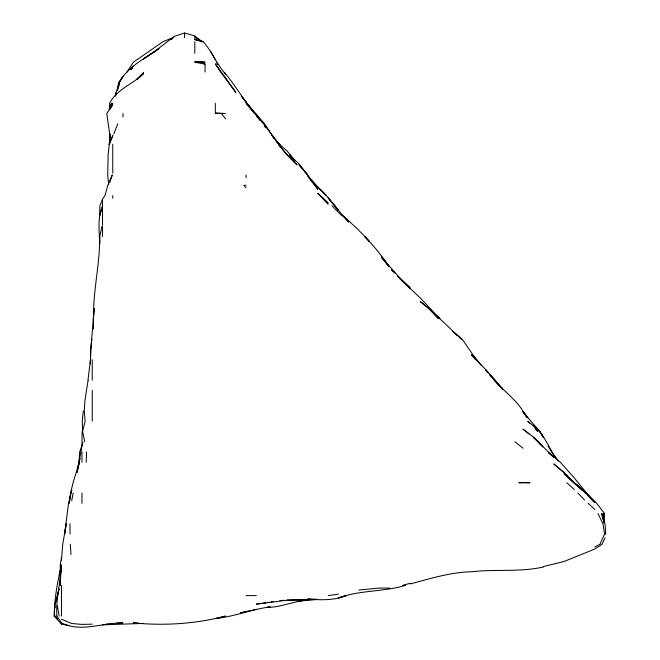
<?xml version="1.0" encoding="UTF-8"?>
<svg xmlns="http://www.w3.org/2000/svg" width="660" height="660" viewBox="0 0 660 660"><rect width="100%" height="100%" fill="white"/><g stroke="black" fill="none" stroke-linecap="round" stroke-linejoin="round"><path stroke-width="0.99" d="M115.797 96.079L115.797 93.002L119.716 82.747L117.587 90.206M102.044 226.339L99.693 236.602L99.668 243.779C99.404 231.231 97.234 218.27 102.49 206.341L99.685 216.084L99.85 205.829L102.49 199.295L104.94 195.575L107.827 185.311L112.258 175.057L109.675 182.515M68.921 625.531L61.462 624.154L54.293 616.11C54.268 600.105 57.007 584.1 60.728 568.573L59.614 575.083L60.91 568.573M91.872 339.174L90.775 349.429L90.346 363.784L90.775 349.429L93.423 318.656M57.874 619.063L54.277 616.11L54.656 605.855L58.971 589.075M86.155 462.256L86.567 452.001M604.131 522.769L604.543 513.538L596.648 503.283L584.57 491.106L574.258 482.773L564.061 472.527L553.806 463.93L563.83 472.51L573.854 482.773L584.57 491.428L574.315 482.773L578.713 486.841M109.312 109.412L109.634 103.257C116.581 89.257 132.883 84.241 143.517 73.631L137.66 78.837M99.693 236.602C100.023 263.843 93.06 290.317 93.497 317.633L94.248 308.401L93.283 318.656L93.472 328.911L93.456 324.811M79.002 462.256L79.662 452.001L82.921 442.481M60.819 568.928L60.415 575.083L61.042 568.928M109.857 140.184L109.535 144.284L109.708 134.03L106.763 113.512L112.753 104.338L111.441 106.837M110.022 138.13L110.344 134.03L108.124 154.539L107.729 175.057L108.611 184.288M90.436 359.683L88.011 380.201M61.462 560.488L62.725 544.31L66.256 523.801L64.614 534.056L68.541 503.283L70.942 493.028L69.201 503.283L70.628 493.028L73.054 482.773L78.994 463.188M83.292 410.974L82.277 421.228L82.574 431.483L84.777 441.738M117.265 90.206L118.528 82.747L122.999 76.395L120.161 81.155M61.462 557.758L60.233 564.828L60.332 585.337L61.083 564.828C61.091 582.038 55.547 598.867 56.909 616.11L61.462 622.776C80.215 632.866 103.043 622.537 122.999 622.957L116.853 623.164M88.102 380.201L84.901 400.711L84.274 410.974L85.14 421.228L82.574 431.483M71.717 500.783L73.169 493.028M77.872 467.849L78.862 463.188M78.87 464.12L77.088 472.51L81.972 446.3L82.121 431.483M77.962 467.849L78.829 464.12M59.062 589.075L56.182 601.194M115.376 95.799L115.797 93.002M71.239 492.055L71.717 490.099M109.684 109.783L111.441 103.257L110.162 108.85L112.753 103.257L110.896 107.918M71.239 492.17L71.717 490.446M79.06 462.256L80.116 458.527M113.767 134.03L117.769 123.775M597.976 513.538L602.968 523.801L604.593 534.056L599.923 544.31L594.833 546.934M605.088 537.817L601.969 544.31L594.833 549.029L564.061 561.495L543.543 566.511M119.683 81.914C126.901 68.244 141.347 60.398 153.78 52.09L158.986 48.559L143.517 59.095M126.778 72.484L133.337 62.23L162.938 41.712L173.357 37.513M130.672 69.349L133.262 66.215L130.606 69.349M131.266 69.267L132.594 67.988M171.435 39.443L172.862 38.313M153.937 51.975L174.289 36.391L184.544 33L194.807 35.871L199.237 39.765M143.517 58.707L153.78 52.107M405.628 585.337C383.683 592.004 360.145 589.966 338.407 597.919L346.252 595.601C334.01 600.559 320.546 600.146 307.626 598.983L316.866 599.494M410.207 583.976C430.411 578.564 450.648 572.195 471.752 571.741C495.619 569.011 520.047 572.319 543.543 566.965M402.55 585.337L410.207 583.324M270.295 606.878C251.625 609.254 234.077 616.77 215.317 618.568L225.572 616.11C195.599 623.939 164.043 625.903 133.262 622.891L138.394 623.147M247.022 611.292L256.344 609.403M269.371 606.936L266.599 607.481C280.731 607.348 293.75 601.351 307.626 599.767L297.371 601.26L316.866 599.379M267.531 602.613L269.404 602.25M271.268 601.887L273.133 601.524M328.334 595.601L338.407 594.148M109.956 623.659L111.82 623.419M260.073 603.628L256.344 604.106L287.116 600.22L316.866 599.305M261.938 603.388L265.666 602.918M106.219 624.212L108.091 624.013M109.956 623.807L112.753 623.51L109.675 623.716M358.916 590.04L379.434 588.052L389.689 588.126M279.939 600.583L284.039 600.295M102.49 624.847L143.517 623.411M287.116 600.072L316.866 599.552M297.371 599.824L307.626 599.544M92.235 624.145L81.972 624.409L71.717 623.494L61.462 619.212M201.597 41.712L203.288 41.712C212.083 51.529 216.62 64.259 225.572 74.027L224.441 72.484C235.628 85.618 243.903 100.972 255.824 113.512L264.569 123.775L271.21 134.03M118.528 82.747L119.212 82.747M215.317 113.149L224.945 113.512L215.317 113.149L215.317 103.257M246.089 185.311L243.845 185.311L246.089 187.877M603.71 522.769L603.223 513.538L604.543 513.538M604.593 534.056L605.088 534.056M246.089 595.601L256.344 595.601M54.277 616.11L56.389 616.11M205.062 64.135L194.807 62.23L205.062 62.23L194.807 61.611L203.206 62.23L205.062 64.135L205.062 72.072M194.807 37.867L194.807 39.559L203.288 41.712M194.807 39.559L202.958 41.712L194.807 36.902M514.849 441.738L523.034 448.231M548.476 452.611L560.356 462.256L574.315 477.955L589.776 496.972M452.81 331.485L462.181 339.174L471.752 353.059L481.404 365.632M194.807 36.721L197.068 38.593M436.912 316L461.488 339.174L459.294 337.252M528.973 433.966L523.034 429.173L533.288 436.936L553.806 457.355L548.476 452.669M436.805 316L439.84 318.656L420.461 298.171L399.943 278.842M453.428 332.128L457.091 335.329M552.404 456.308L553.806 457.537M566.783 482.773L574.315 489.481M320.191 195.575L317.889 193.512L328.144 203.057L317.889 193.281L328.144 204.303M588.11 503.283L594.833 509.446M277.48 142.585L287.116 150.958L295.003 160.9M492.781 378.312C502.103 389.92 514.891 398.277 522.967 410.974L527.975 418.093M580.173 488.202L582.376 490.24M342.251 216.084L332.021 205.829M309.012 177.771L326.197 195.575L322.74 192.126M495.206 380.201L489.555 374.335L502.516 388.831M321.354 190.756L317.889 187.308C329.744 197.406 337.829 210.919 348.661 222.007L343.332 216.084C360.492 231.058 376.406 247.558 389.07 266.582L381.34 257.111L399.523 277.629L409.513 287.884L399.943 278.446L410.116 287.884L397.609 276.218M529.856 423.274L527.802 421.228L533.288 425.824L537.817 431.483L535.227 428.736M539.22 443.198L542.825 446.845L538.395 441.738L533.288 437.184L540.515 444.502M587.408 495.099L594.833 502.697L584.57 492.022L564.061 473.863L585.379 493.028M577.838 493.028L584.57 499.966M539.698 431.483L543.543 437.638L539.723 431.483L533.288 424.76C544.764 434.412 548.889 449.328 558.121 460.73M309.02 177.886L315.975 185.311L307.626 176.162M391.693 269.734L394.383 272.605M391.669 269.858L392.989 271.268M485.504 369.938L488.21 372.867L485.504 369.938L487.534 372.265M391.693 269.618L395.051 273.257M494.398 380.201L502.516 389.12L486.09 369.938L471.752 355.245L475.959 359.683L471.752 354.61L475.472 359.683M489.555 374.591L491.584 376.909M558.228 460.779L553.806 455.614L557.997 460.779M272.06 135.457L273.257 136.876M274.461 138.303L280.582 145.86M293.708 159.679L289.426 154.539L299.731 164.802L307.626 175.057L298.98 164.802L307.626 174.735L317.889 189.379L310.53 179.974M279.955 145.852L277.456 142.791M264.248 125.903L266.013 128.032M539.723 431.483L523.034 412.005L526.012 415.849M241.18 96.079L246.089 102.242L241.37 96.079M221.356 113.512L225.572 118.8M272.06 135.564L273.257 137.099M389.078 266.582L381.843 257.111L388.921 266.582M256.344 115.739L260.032 120.557M254.653 113.512L246.873 103.257L254.768 113.512L246.089 103.257L266.599 127.561L279.064 144.284L275.715 140.291M274.535 138.641L272.209 135.564L274.56 138.724M216.587 63.022L217.767 64.597M272.341 135.63L274.601 138.839M526.886 417.178L523.034 411.502L524.098 413.127M525.17 414.744L526.771 417.178M548.023 446.011L552.973 454.261M211.027 51.975L215.317 59.854M603.158 520.072L601.648 513.538L605.088 524.304L605.723 534.056M57.395 605.855L59.119 616.11M603.223 513.538L603.949 522.769M70.323 544.31L70.999 554.573M55.044 605.855L55.135 607.909M69.985 523.801L70.059 534.056M246.089 175.057L246.089 177.631M194.807 41.712L194.807 53.303M184.544 33L184.544 37.57M122.999 113.512L122.999 117.035M112.753 144.284L112.753 173.299M112.753 195.575L112.753 198.363M102.49 199.295L102.49 225.209M102.49 226.339L102.49 236.602M92.235 359.683L92.235 380.201M92.235 390.456L92.235 421.228M81.972 452.001L81.972 462.256M81.972 493.028L81.972 503.283M61.462 585.337L61.462 616.11M61.462 622.817L61.462 624.154M60.976 568.755L59.26 575.083L60.976 568.771M112.753 135.745L109.148 144.284L112.753 135.745M143.517 72.831L136.958 79.2L143.517 72.831M246.089 611.473L240.496 612.967L246.089 611.473M523.034 482.518L518.859 482.773L529.963 482.773L523.034 482.518M428.794 308.401L420.461 301.686L428.736 308.401L438.454 318.656L428.794 308.401M279.328 144.284L276.862 141.883L279.328 144.284M296.95 164.802L286.663 154.539L278.421 144.284L286.993 154.539L296.95 164.802M399.077 277.629L397.733 276.193L399.077 277.629M369.179 241.337L364.848 236.602L369.179 241.337M334.744 205.829L328.144 197.876L338.407 210.556L334.744 205.829M280.104 145.852L278.825 144.284L280.104 145.86M225.572 77.806L215.317 63.888L220.968 72.484L235.834 92.425L225.572 77.806M276.862 141.71L275.657 140.176L276.862 141.71M280.434 145.86L279.296 144.284L280.434 145.86"/></g></svg>
